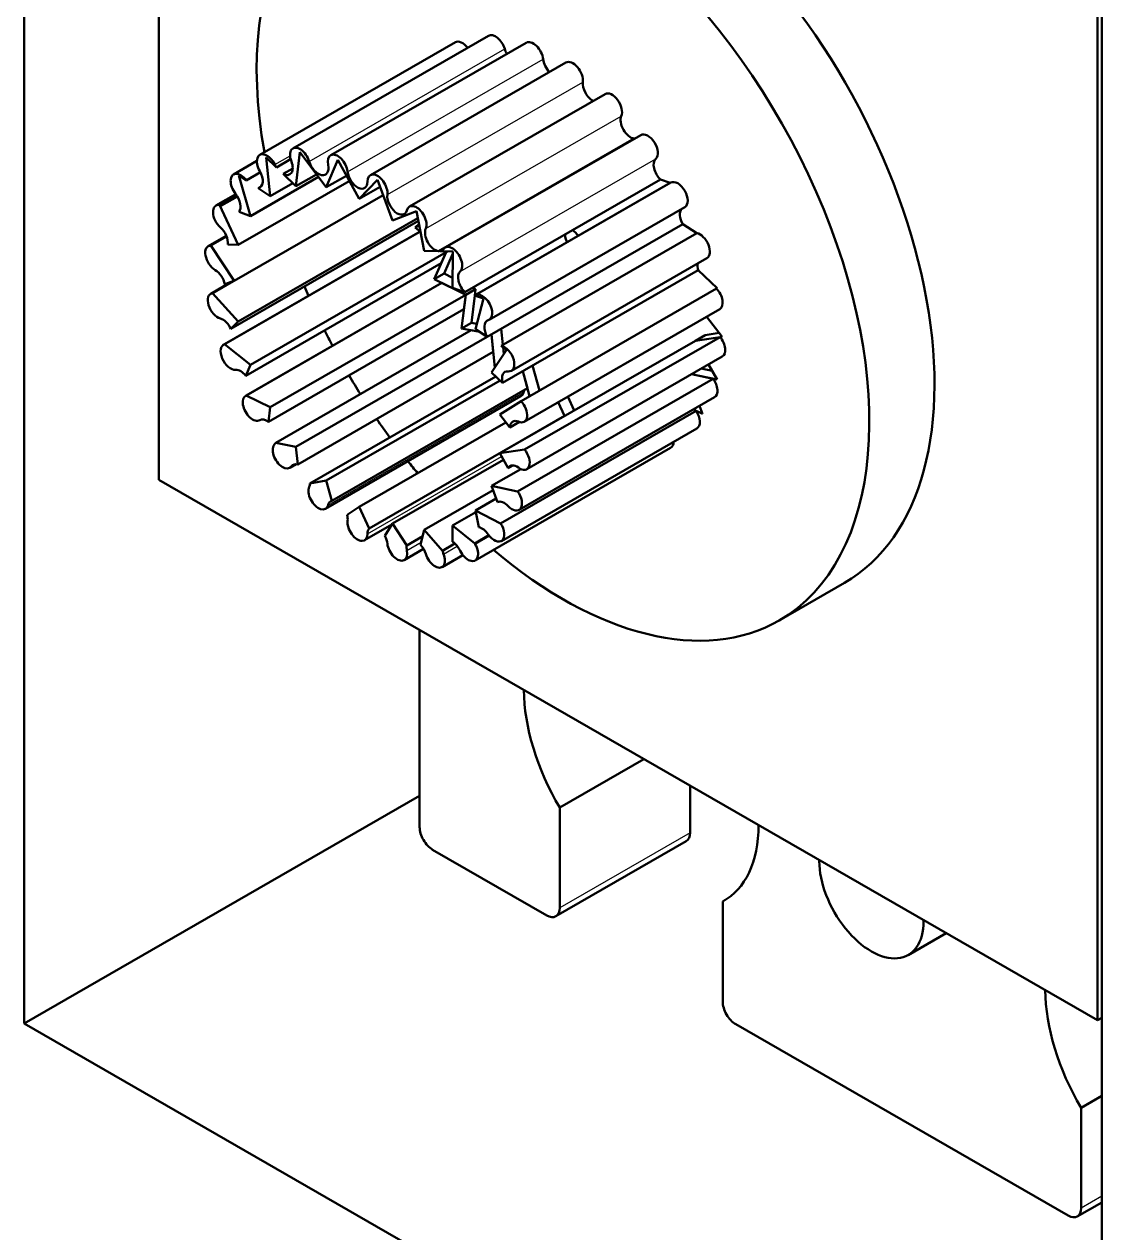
# Model space of a CAD drawing. Header units: inches. Extents: x 0.5 to 16.8, y 0.4 to 9.6.
# Drawn here: x 0.9097 to 1.0558, y 1.4679 to 1.6318 of the extents above; entities that cross this region are included whole.
import ezdxf

# ---------------------------------------------------------------- set-up
doc = ezdxf.new("R2010")
doc.units = ezdxf.units.IN
doc.header["$LTSCALE"] = 0.75
doc.header["$MEASUREMENT"] = 0
doc.layers.add('Visible', color=7, linetype='Continuous', lineweight=50)
doc.layers.add('Visible Narrow', color=7, linetype='Continuous', lineweight=25)

msp = doc.modelspace()

# ---------------------------------------------------------------- linework, layer by layer
at = {"layer": 'Visible', "extrusion": (0, 0.81754712484254, 0.5758617009853116)}
for p, q in [((0.909665961650262, 1.496298109139201, 0.01695585459884524), (0.909665961650262, 1.946914634642963, 0.3343599417561037)), ((0.9279421664473375, 1.733540998673688, 0.1847964903398404), (0.9279421664473375, 1.570031573705181, 0.0696241501427789)), ((1.055819922328283, 1.669628798167999, 0.3178173690256368), (1.055819922328283, 1.412133640737277, 0.1364436049357747)), ((1.05522138706101, 1.496736345222574, 0.1736809110075296), (1.05522138706101, 1.660245770191081, 0.288853251204591)), ((0.9461174676112023, 1.614994493111221, 0.2100177727796422), (0.972633971905907, 1.630264332378597, 0.1883392809325728)), ((0.9416252141995756, 1.614110969106047, 0.2039006439974009), (0.9681417184942802, 1.629380808373423, 0.1822221521503316)), ((0.9512335296326455, 1.614056261768563, 0.2156147229556511), (0.9777500339273502, 1.629326101035938, 0.1939362311085817)), ((0.956624749090679, 1.61136021399385, 0.2203100716197381), (0.9831412533853836, 1.626630053261226, 0.1986315797726688)), ((0.9619237232886917, 1.607090080987543, 0.2237838385201004), (0.9884402275833963, 1.622359920254919, 0.202105346673031)), ((0.9667693358928773, 1.601536865257053, 0.2257992921831802), (0.9932858401875819, 1.616806704524429, 0.2041208003361108)), ((0.9658696233636874, 1.601052126204621, 0.2243573506138064), (0.9923861276583921, 1.616321965471994, 0.2026788587667357)), ((0.9923861276583921, 1.616321965471994, 0.2026788587667357), (0.9924418396626606, 1.616320676946823, 0.2027460964711678)), ((0.9380629090428556, 1.611465900454246, 0.1976802088259363), (0.9412278134254848, 1.613288447675214, 0.1950927503478895)), ((0.9430355664812851, 1.608521272185329, 0.2016884900554279), (0.9424739459673219, 1.613743280449342, 0.2046797965783926)), ((0.9424739459673219, 1.613743280449342, 0.2046797965783925), (0.9438714328221067, 1.612402569170668, 0.2054447953882415)), ((0.9438714328221067, 1.612402569170668, 0.2054447953882415), (0.9458052760137434, 1.613516195400321, 0.2038637874472284)), ((0.9465305166640974, 1.609851515695564, 0.2069004054835744), (0.9470402032898164, 1.614464184686233, 0.2107728991185142)), ((0.9470402032898164, 1.614464184686233, 0.2107728991185142), (0.9506346972243591, 1.609720995539112, 0.2118285850083936)), ((0.9506346972243591, 1.609720995539112, 0.2118285850083936), (0.9521836655053448, 1.613434494299778, 0.2163389427374842)), ((0.9521836655053448, 1.613434494299778, 0.2163389427374842), (0.9550902274036162, 1.608137912777717, 0.2161633729848942)), ((0.939788345695888, 1.610650520712637, 0.1992163779956477), (0.941701898946576, 1.611752462742414, 0.197651958037462)), ((0.9460802446856178, 1.612265936755988, 0.2048913580293668), (0.944788948880614, 1.61152232895722, 0.205947053202048)), ((0.944788948880614, 1.61152232895722, 0.205947053202048), (0.9465305166640974, 1.609851515695564, 0.2069004054835744)), ((0.9493189233385237, 1.61145725230605, 0.2046207516241423), (0.9465305166640974, 1.609851515695564, 0.2069004054835744)), ((0.9537558052334134, 1.610569609075938, 0.1794115468621986), (0.9386996810453638, 1.601899363790849, 0.1917206379032597)), ((0.9387718082775791, 1.611317078653395, 0.1984424871591048), (0.939788345695888, 1.610650520712637, 0.1992163779956477)), ((0.9403694472493953, 1.605813849100623, 0.1965203225377985), (0.9387718082775791, 1.611317078653395, 0.1984424871591048)), ((0.9495773037810977, 1.611116301025159, 0.1889924659045386), (0.9403694472493953, 1.605813849100623, 0.1965203225377985)), ((0.9418085235324725, 1.609843758733385, 0.2000904105541297), (0.9413880076795067, 1.609601599759097, 0.2004342020804774)), ((0.9460860475496702, 1.610277927402251, 0.1991945780285069), (0.9430355664812851, 1.608521272185329, 0.2016884900554279)), ((0.9533602025012442, 1.611290509643743, 0.209600356005754), (0.9506346972243591, 1.609720995539112, 0.2118285850083936)), ((0.9550902274036162, 1.608137912777717, 0.2161633729848942), (0.9575811499648808, 1.610718908523511, 0.2210281924446884)), ((0.9575811499648808, 1.610718908523511, 0.2210281924446884), (0.9596171498537842, 1.605201738323033, 0.2196323987430477)), ((0.9694473496369937, 1.595494646629896, 0.2248189590283046), (0.9959638539316984, 1.610764485897272, 0.2031404671812354)), ((0.9972698056867557, 1.610310066196198, 0.204417786642475), (0.9707533013920511, 1.595040226928823, 0.2260962784895442)), ((0.9708313664109482, 1.595079009277622, 0.2262190827725035), (0.9973478707056529, 1.610348848544998, 0.2045405909254341)), ((0.9959638539316984, 1.610764485897272, 0.2031404671812354), (0.9972698056867557, 1.610310066196198, 0.204417786642475)), ((0.9356733173513021, 1.607239544213076, 0.1917803796424971), (0.9383769025948823, 1.608796435410159, 0.1895700713000417)), ((0.9361766076490312, 1.607316131395129, 0.1924499360587606), (0.9384863516174846, 1.60864622448583, 0.1905616115180737)), ((0.9385434088949296, 1.608560076483846, 0.1907887778003283), (0.9363228005254314, 1.607281313171133, 0.1926042297878956)), ((0.936443927536402, 1.607237388027966, 0.1927214489673093), (0.938595284713756, 1.608476272231724, 0.1909626130922293)), ((0.9583403987003294, 1.608661489699578, 0.1710690337769698), (0.9381311854203886, 1.597023777764569, 0.1875910179894014)), ((0.9413880076795067, 1.609601599759097, 0.2004342020804774), (0.9430355664812851, 1.608521272185329, 0.2016884900554279)), ((0.9579301103613034, 1.609773292608363, 0.2138416348379193), (0.9550902274036162, 1.608137912777717, 0.2161633729848942)), ((0.9386996810453638, 1.601899363790849, 0.1917206379032597), (0.9361766076490312, 1.607316131395129, 0.1924499360587606)), ((0.9363228005254314, 1.607281313171133, 0.1926042297878956), (0.936443927536402, 1.607237388027966, 0.1927214489673091)), ((0.9727419335413288, 1.591761255853549, 0.2262190827726682), (0.9992584378360334, 1.607031095120925, 0.2045405909255988)), ((0.9631492781627458, 1.605159051708847, 0.1616954060621404), (0.9377123939070771, 1.590510924273666, 0.182491257650131)), ((0.9630775572763923, 1.605531727296153, 0.16446087938025), (0.9386996810453638, 1.591493442023221, 0.1843909420027567)), ((0.9388081937718198, 1.606380017471445, 0.1950094386278892), (0.9403694472493953, 1.605813849100623, 0.1965203225377985)), ((0.9596171498537842, 1.605201738323033, 0.2196323987430477), (0.9628935128707781, 1.606488057599408, 0.224546005434888)), ((0.9628935128707781, 1.606488057599408, 0.224546005434888), (0.9639310213888166, 1.601096962814849, 0.2220176906356452)), ((0.9367093140822362, 1.588367978182531, 0.1797548766660023), (0.9632258183769409, 1.603637817449907, 0.1580763848189329)), ((0.9368545469956189, 1.588429407684559, 0.179975790916828), (0.9633710512903235, 1.603699246951934, 0.1582972990697585)), ((0.9626829134431318, 1.604242247128422, 0.1578380657969836), (0.9632223949897707, 1.60477912254638, 0.158876106922955)), ((0.9632615853051902, 1.604575482091217, 0.1573649742799323), (0.9626829134431318, 1.604242247128422, 0.1578380657969836)), ((0.9634408087817974, 1.603644202267913, 0.1583438521859337), (0.9626829134431318, 1.604242247128422, 0.1578380657969836)), ((0.9633710512903235, 1.603699246951934, 0.1582972990697585), (0.9634408087817974, 1.603644202267913, 0.1583438521859337)), ((0.9724737667070258, 1.589438999859393, 0.2242553242662058), (0.9989902710017304, 1.604708839126768, 0.2025768324191363)), ((1.000876555095147, 1.603498793725564, 0.2040317519630495), (0.974360050800442, 1.588228954458188, 0.2257102438101188)), ((0.9989902710017304, 1.604708839126768, 0.2025768324191363), (1.000876555095147, 1.603498793725564, 0.2040317519630493)), ((0.9346192858483846, 1.601719919576189, 0.1866032200560388), (0.9370740158915396, 1.603133504594288, 0.184596362567216)), ((0.9349837806207688, 1.601809330812762, 0.1871120387730945), (0.9371127329018236, 1.603035312894554, 0.185371519956917)), ((0.9381311854203886, 1.597023777764569, 0.1875910179894014), (0.9349837806207688, 1.601809330812762, 0.1871120387730945)), ((0.9372664805023305, 1.601957301421262, 0.1900083984027942), (0.9386996810453638, 1.601899363790849, 0.1917206379032597)), ((0.9676868825413294, 1.602098616165886, 0.1592139417255762), (0.9677113310435743, 1.60207932418693, 0.1592302575923409)), ((0.9668859515441, 1.600925687167706, 0.1606429906398876), (0.9403694472493953, 1.58565584790033, 0.182321482486957)), ((0.9639310213888166, 1.601096962814849, 0.2220176906356452), (0.9658696233636874, 1.601052126204621, 0.2243573506138064)), ((0.9652883125722838, 1.597262495806335, 0.1561085357231065), (0.9668859515441, 1.600925687167706, 0.1606429906398876)), ((0.9665509153169296, 1.601333474172435, 0.2241754519262827), (0.966054905205965, 1.601047840946447, 0.2245809635661641)), ((0.966054905205965, 1.601047840946447, 0.2245809635661641), (0.9677869589236252, 1.601007781450831, 0.2266713445805342)), ((0.9668859515441, 1.600925687167706, 0.1606429906398876), (0.9662326585648771, 1.599427766022428, 0.1587887997904266)), ((0.9664458457541514, 1.601272968635551, 0.1603492831755955), (0.9663645371833809, 1.601337128118512, 0.160295021371277)), ((0.9663645371833809, 1.601337128118512, 0.160295021371277), (0.9664458457541514, 1.601272968635551, 0.1603492831755955)), ((0.9677854169926832, 1.600717563143081, 0.1583616837078081), (0.9666106579311418, 1.598023983853709, 0.1550274560774057)), ((0.9668859515441, 1.600925687167706, 0.1606429906398876), (0.966751566801122, 1.601031728333105, 0.1605533081065715)), ((0.966751566801122, 1.601031728333105, 0.1605533081065715), (0.9668859515441, 1.600925687167706, 0.1606429906398876)), ((0.9670577959286675, 1.601024645767143, 0.1605024997575288), (0.9668859515441, 1.600925687167706, 0.1606429906398876)), ((0.9677869589236252, 1.601007781450831, 0.2266713445805343), (0.9677607855951464, 1.596081504394613, 0.2231693720010677)), ((0.975743561307354, 1.584838851837667, 0.2250146022533159), (1.002260065602059, 1.600108691105042, 0.2033361104062466)), ((0.9662326585648771, 1.599427766022427, 0.1587887997904266), (0.9397161542701724, 1.584157926755051, 0.1804672916374956)), ((0.9745547934094247, 1.583197341653552, 0.2224042930983043), (1.001071297704129, 1.598467180920927, 0.2007258012512347)), ((1.001071297704129, 1.598467180920927, 0.2007258012512347), (1.003640228763743, 1.596042837454222, 0.2021603907339468)), ((0.9349726450404887, 1.595283179840753, 0.1825015449368773), (0.9377531988361625, 1.596884394279305, 0.180228311175534)), ((0.9352156120817199, 1.595365281083242, 0.182856565453112), (0.9380323470427356, 1.59698733086898, 0.1805537518845357)), ((0.9368857771655712, 1.596564530398103, 0.1857441871724965), (0.9381311854203886, 1.597023777764569, 0.1875910179894014)), ((0.9397109418482614, 1.581445574166762, 0.1785503961464228), (0.9662274461429661, 1.596715413434138, 0.1568719042993533)), ((0.9397938739716665, 1.581485702470457, 0.1786801017909205), (0.9663103782663711, 1.596755541737832, 0.1570016099438512)), ((0.9666106579311418, 1.598023983853709, 0.1550274560774057), (0.9652883125722838, 1.597262495806335, 0.1561085357231065)), ((0.9695520707759897, 1.595147632171104, 0.1598341793472536), (0.9652883125722838, 1.597262495806336, 0.1561085357231066)), ((0.9663103782663711, 1.596755541737832, 0.1570016099438512), (0.9695520707759897, 1.595147632171103, 0.1598341793472535)), ((0.9666106579311418, 1.598023983853709, 0.1550274560774057), (0.967768055905708, 1.597449903717901, 0.1560387827475196)), ((0.9386996810453638, 1.591493442023221, 0.1843909420027567), (0.9352156120817199, 1.595365281083242, 0.182856565453112)), ((0.9695520707759897, 1.595147632171104, 0.1598341793472536), (0.9430355664812851, 1.579877792903728, 0.181512671194323)), ((0.9677607855951464, 1.596081504394613, 0.2231693720010677), (0.9694473496369937, 1.595494646629896, 0.2248189590283046)), ((0.9689904502620266, 1.59057245539621, 0.155924570351178), (0.9695520707759897, 1.595147632171103, 0.1598341793472535)), ((0.9695520707759897, 1.595147632171104, 0.1598341793472536), (0.9693086691936514, 1.59316478924088, 0.1581397878651586)), ((0.970874416134393, 1.595909120218477, 0.1587530997015528), (0.9695520707759897, 1.595147632171104, 0.1598341793472536)), ((0.9704944083173359, 1.596097607622263, 0.1584210513923505), (0.970874416134393, 1.595909120218477, 0.1587530997015528)), ((0.970874416134393, 1.595909120218477, 0.1587530997015528), (0.9707688556668472, 1.595049184040542, 0.1580182615993953)), ((1.003564654717138, 1.595994444402597, 0.2020338637750438), (0.9770481504224335, 1.580724605135221, 0.2237123556221131)), ((1.003640228763743, 1.596042837454222, 0.2021603907339468), (1.003564654717138, 1.595994444402597, 0.2020338637750438)), ((0.9707671640258013, 1.595035403279108, 0.1580064855760771), (0.9703127956204298, 1.591333943443584, 0.1548434907054771)), ((0.9707533013920511, 1.595040226928822, 0.2260962784895442), (0.9719540149103523, 1.594622425983178, 0.2272706670064475)), ((0.9719540149103523, 1.594622425983178, 0.2272706670064475), (0.9708658043023206, 1.590470502760101, 0.2230150784634678)), ((0.9693086691936514, 1.59316478924088, 0.1581397878651585), (0.9427921648989468, 1.577894949973504, 0.1798182797122279)), ((0.9774802303486467, 1.577923650179672, 0.2222679339822136), (1.003996734643351, 1.593193489447048, 0.2005894421351442)), ((1.00222292627177, 1.592172021140474, 0.1977002718639782), (1.004318050470374, 1.589448975608681, 0.1983449155192674)), ((0.9377123939070771, 1.590510924273666, 0.182491257650131), (0.9386996810453638, 1.591493442023221, 0.1843909420027567)), ((0.943777937536197, 1.575051792940304, 0.1790213927945186), (0.9702944418309016, 1.59032163220768, 0.1573429009474496)), ((0.9703127956204298, 1.591333943443584, 0.1548434907054771), (0.9689904502620266, 1.59057245539621, 0.155924570351178)), ((0.9714419465044557, 1.590100909322846, 0.1585910232718092), (0.9689904502620266, 1.59057245539621, 0.155924570351178)), ((0.9702944418309016, 1.59032163220768, 0.1573429009474496), (0.9714419465044557, 1.590100909322846, 0.1585910232718092)), ((0.9703127956204298, 1.591333943443584, 0.1548434907054771), (0.9710547071526889, 1.591191236526899, 0.1556504559119697)), ((0.9708658043023206, 1.590470502760101, 0.2230150784634678), (0.9724737667070258, 1.589438999859393, 0.2242553242662058)), ((0.9743715057297777, 1.590531835080683, 0.1592430005487194), (0.9745845666375317, 1.588358244530202, 0.1579725824747886)), ((0.9724548259296171, 1.589451150309814, 0.160820984209165), (0.9465305166640974, 1.574522333479266, 0.1820153287127209)), ((0.9734899365648744, 1.585273665875972, 0.1576958643997308), (0.9730491603709197, 1.589770347033309, 0.1603240801944201)), ((0.9730491603709197, 1.589770347033309, 0.1603240801944201), (0.9732830428556554, 1.587384340310045, 0.1589295093238333)), ((1.000695507794717, 1.588912902263234, 0.1935363281429123), (0.9741790035000122, 1.573643062995858, 0.2152148199899817)), ((1.004048881188737, 1.589409143233778, 0.1979876184144278), (0.9775323768940325, 1.574139303966402, 0.219666110261497)), ((1.00201785315312, 1.589674390310607, 0.1924552484972115), (1.000695507794717, 1.588912902263234, 0.1935363281429123)), ((1.004318050470374, 1.589448975608681, 0.1983449155192674), (1.000695507794717, 1.588912902263234, 0.1935363281429123)), ((1.000695507794717, 1.588912902263234, 0.1935363281429123), (1.004048881188737, 1.589409143233778, 0.1979876184144278)), ((1.00201785315312, 1.589674390310607, 0.1924552484972115), (1.003927217865566, 1.589956943097509, 0.1949897519867922)), ((0.9403694472493953, 1.58565584790033, 0.182321482486957), (0.9368545469956189, 1.588429407684559, 0.179975790916828)), ((0.9732830428556554, 1.587384340310045, 0.1589295093238333), (0.9467665385609507, 1.57211450104267, 0.1806080011709028)), ((0.9751328493794063, 1.587733206564174, 0.2263063150807196), (0.9730509777655243, 1.584616517780463, 0.2215645048530827)), ((0.974360050800442, 1.588228954458188, 0.2257102438101188), (0.9751328493794063, 1.587733206564174, 0.2263063150807196)), ((0.9746131555002648, 1.588066588577546, 0.1578021156895195), (0.9747081563541542, 1.587097415202916, 0.1572356541853494)), ((0.9397161542701724, 1.584157926755052, 0.1804672916374956), (0.9403694472493953, 1.58565584790033, 0.182321482486957)), ((0.9778335895407508, 1.571486910444122, 0.2181662588628246), (1.004350093835455, 1.586756749711498, 0.1964877670157552)), ((0.9785955590241429, 1.585524263814007, 0.1608825204568722), (0.979543093108532, 1.582161347074093, 0.1596727542674961)), ((1.002494842357464, 1.585688381439363, 0.1934659426177536), (1.003640228763743, 1.583635776885127, 0.1934211379295009)), ((0.9484245648168326, 1.569555007919549, 0.1808332018797845), (0.9736301527113937, 1.584069940638843, 0.1602264459666347)), ((0.9730509777655243, 1.584616517780463, 0.2215645048530827), (0.9745547934094247, 1.583197341653552, 0.2224042930983043)), ((1.003105452838554, 1.583747013793988, 0.192845368246213), (0.9765889485438493, 1.568477174526612, 0.2145238600932823)), ((0.978220747749674, 1.581399859026719, 0.1607538339131969), (0.9772732136657396, 1.584762775766633, 0.161963600102573)), ((0.9772732136657396, 1.584762775766633, 0.161963600102573), (0.9779228502243313, 1.582457134529323, 0.1611341752224954)), ((1.003640228763743, 1.583635776885127, 0.1934211379295009), (1.0001802230463, 1.584355480825974, 0.1896959021734064)), ((1.0001802230463, 1.584355480825974, 0.1896959021734064), (1.003105452838554, 1.583747013793988, 0.192845368246213)), ((1.001502568404703, 1.585116968873348, 0.1886148225277056), (1.002985867854022, 1.584808432834249, 0.1902118257111287)), ((0.9742235841613365, 1.583509909394144, 0.1645128445289179), (0.9506346972243591, 1.569925972838411, 0.1837978712222144)), ((0.9779228502243313, 1.582457134529323, 0.1611341752224954), (0.9514063459296267, 1.567187295261947, 0.1828126670695651)), ((0.9430355664812851, 1.579877792903728, 0.181512671194323), (0.9397938739716665, 1.581485702470457, 0.1786801017909208)), ((0.9505291521004438, 1.566116749032769, 0.1809856403989905), (0.9770456563951484, 1.581386588300144, 0.1593071485519211)), ((0.9770481504224335, 1.580724605135221, 0.223712355622113), (0.9741790035000122, 1.578887376860899, 0.2189087960447624)), ((0.9767795580387428, 1.565967285807009, 0.2129890992765939), (1.003296062333447, 1.581237125074384, 0.1913106074295245)), ((0.982955245541234, 1.578696964666058, 0.1646410770463309), (0.9820942628912235, 1.580580694807774, 0.1649148048681459)), ((0.9820942628912235, 1.580580694807774, 0.1649148048681459), (0.9829499884012876, 1.57870846667846, 0.1646427484222241)), ((0.9834166082496267, 1.581342182855148, 0.1638337252224451), (0.9842775908996373, 1.579458452713432, 0.1635599974006301)), ((0.9427921648989468, 1.577894949973504, 0.1798182797122279), (0.9430355664812851, 1.579877792903728, 0.181512671194323)), ((0.9829499884012876, 1.578708466678459, 0.1646427484222241), (0.9564334841065829, 1.563438627411085, 0.186321240269294)), ((0.9741790035000122, 1.578887376860899, 0.2189087960447624), (0.9755265580638479, 1.577135952083893, 0.2193234218220699)), ((1.000798037375716, 1.579402870074522, 0.1869630878140962), (0.9742815330810117, 1.564133030807146, 0.2086415796611656)), ((1.001649353674111, 1.578968505938892, 0.1876984370191852), (1.000433667245943, 1.579588781370629, 0.1866483525201348)), ((1.000433667245943, 1.579588781370629, 0.1866483525201348), (1.000798037375716, 1.579402870074522, 0.1869630878140962)), ((1.001239900156634, 1.580053060026012, 0.1879615406829731), (1.001649353674111, 1.578968505938892, 0.1876984370191852)), ((0.9416215089781872, 1.578127820742689, 0.1785503961465873), (0.941623363375129, 1.578128888618731, 0.1785488800900874)), ((0.9749880196436607, 1.577835893710146, 0.1704809121835702), (0.9550902274036162, 1.566377517224753, 0.186748295020329)), ((0.9755265580638479, 1.577135952083893, 0.2193234218220699), (0.9768249887069942, 1.57788366856272, 0.2182618935830636)), ((0.9743899663462798, 1.561740929566066, 0.2070892700931546), (1.000906470640984, 1.577010768833441, 0.1854107782460852)), ((0.9465305166640974, 1.574522333479266, 0.1820153287127209), (0.943777937536197, 1.575051792940304, 0.1790213927945186)), ((0.9467665385609507, 1.57211450104267, 0.1806080011709028), (0.9465305166640974, 1.574522333479266, 0.1820153287127209)), ((0.9708276611900146, 1.559095860914151, 0.2008688349216901), (0.9973441654847193, 1.574365700181526, 0.1791903430746207)), ((0.9775323768940325, 1.574139303966402, 0.219666110261497), (0.9741790035000122, 1.573643062995858, 0.2152148199899817)), ((0.9456835394971677, 1.571669964763031, 0.1789701867359108), (0.9465339500534355, 1.572159683632548, 0.1782749360305624)), ((0.9746678366332162, 1.572767043244194, 0.1783765684263471), (0.9596171498537842, 1.56409992915439, 0.1906812141296995)), ((0.9741790035000122, 1.573643062995858, 0.2152148199899817), (0.9753046080772947, 1.571625908724358, 0.2151707891181383)), ((0.9770288461072596, 1.571503797742374, 0.2074625879638174), (0.9730509777655243, 1.569213095712719, 0.2107146827897564)), ((0.9753046080772947, 1.571625908724358, 0.2151707891181383), (0.975944014873221, 1.571994118609454, 0.2146480439306566)), ((0.9279421664473375, 1.570031573705181, 0.0696241501427789), (1.05522138706101, 1.496736345222574, 0.1736809110075296)), ((0.9506346972243591, 1.569925972838411, 0.1837978712222144), (0.9484245648168326, 1.569555007919548, 0.1808332018797844)), ((0.9514063459296267, 1.567187295261947, 0.1828126670695651), (0.9506346972243591, 1.569925972838411, 0.1837978712222144)), ((0.9765889485438493, 1.568477174526612, 0.2145238600932822), (0.9730509777655243, 1.569213095712719, 0.2107146827897562)), ((0.9730509777655243, 1.569213095712719, 0.2107146827897564), (0.9738808934093868, 1.567014828107775, 0.2101814016301651)), ((0.973275791353899, 1.568617612989809, 0.1877097189606034), (0.9639310213888166, 1.563236317862474, 0.1953495087777797)), ((0.9736956723450021, 1.567505438772578, 0.2033775941328304), (0.9708658043023206, 1.565875826147994, 0.2056911446146887)), ((0.9550902274036162, 1.566377517224753, 0.186748295020329), (0.9534556479852654, 1.565281432515304, 0.1839768674728443)), ((0.9564334841065829, 1.563438627411085, 0.186321240269294), (0.9550902274036162, 1.566377517224752, 0.1867482950203289)), ((0.9709103324798889, 1.565654650649166, 0.197884949843204), (0.9677607855951464, 1.563840947222574, 0.2004598528435266)), ((0.9742815330810117, 1.564133030807146, 0.2086415796611656), (0.9708658043023206, 1.565875826147994, 0.2056911446146887)), ((0.9708658043023206, 1.565875826147994, 0.2056911446146887), (0.9713233998231772, 1.563602907669831, 0.2046498698619617)), ((0.955828126299366, 1.561846616026348, 0.1844594072995802), (0.9595444988003692, 1.563986732616233, 0.1814210976465871)), ((0.9596171498537842, 1.56409992915439, 0.1906812141296995), (0.9585626816692638, 1.562456977784207, 0.1882341613610117)), ((0.9615419313154234, 1.561127432846175, 0.1909417919910337), (0.9596171498537842, 1.56409992915439, 0.1906812141296994)), ((0.9637196687349388, 1.562381508420995, 0.1891613890248003), (0.9615419313154234, 1.561127432846175, 0.1909417919910337)), ((0.9639310213888166, 1.563236317862474, 0.1953495087777797), (0.9634331026613836, 1.56122250056868, 0.19332198164254)), ((0.9664180823770039, 1.560429433067467, 0.1964145036986025), (0.9639310213888166, 1.563236317862474, 0.1953495087777797)), ((0.9707659646651337, 1.561425495945675, 0.2024343117341905), (0.9677607855951464, 1.563840947222574, 0.2004598528435266)), ((0.9677607855951464, 1.563840947222574, 0.2004598528435266), (0.9677725001470208, 1.561622572247807, 0.1989116085945437)), ((0.9726838911560662, 1.562529956357072, 0.2008663164459211), (0.9707659646651337, 1.561425495945675, 0.2024343117341905)), ((0.9612193457573994, 1.559150568251636, 0.1891547559636673), (0.963841187973685, 1.560660386770206, 0.1870112763976375)), ((0.9680834778255303, 1.56138847052338, 0.1950529644377321), (0.9664180823770039, 1.560429433067467, 0.1964145036986025)), ((0.9663354077779331, 1.558212336909091, 0.1947517061392213), (0.9691574954381394, 1.559837469109593, 0.1924445164864105)), ((1.020899919184558, 1.556051423826328, 0.173480083663798), (1.012061084420111, 1.550961477404097, 0.1807062476124421)), ((0.9632975055069437, 1.549671788015569, 0.007712986558267243), (0.9632975055069437, 1.522935832352156, -0.01111921581632536)), ((0.982301961556459, 1.525574790464531, 0.01398530762188122), (0.9937222896851381, 1.532151320046466, 0.004648651195596099)), ((0.9999796310862621, 1.528547956783566, -0.005543275417301208), (0.9999796310862621, 1.522171786809773, -0.01003450531134198)), ((0.909665961650262, 1.496298109139201, 0.01695585459884524), (0.963297505506489, 1.52718246121064, -0.02689045988148836)), ((0.982301961556459, 1.51199189396497, 0.004417822586628484), (0.982301961556459, 1.525574790464531, 0.01398530762188127)), ((0.9805341946039334, 1.510966015437128, 0.001532935544572789), (0.965065272459924, 1.519873975255558, -0.01111363727896886)), ((0.9994594446620795, 1.521023317503848, -0.01147973810119712), (0.9817817751327311, 1.510843424659045, 0.002972589796773339)), ((1.017496341139122, 1.51846075433691, 0.06932134010988888), (1.017496341139122, 1.518326637203456, 0.06922687103495123)), ((1.004399048468713, 1.512849924408499, 0.03205071749428745), (1.004755602111345, 1.513055249995602, 0.03175921808886661)), ((1.004399048468713, 1.512849924408499, 0.03205071749428745), (1.004399048468713, 1.499267027908937, 0.02248323245903461)), ((1.03163847676251, 1.510182722927636, 0.08078873335328213), (1.03163847676251, 1.51031684006109, 0.08088320242821972)), ((1.034703251339579, 1.508551953760455, 0.07080109688952069), (1.029557731066689, 1.505588845704049, 0.07500780219408915)), ((1.05522138706101, 1.496736345222574, 0.1736809110075296), (1.055819922328283, 1.49708101875983, 0.1731915802204252)), ((1.055819922328283, 1.412133640737277, 0.1364436049357747), (0.909665961650262, 1.496298109139201, 0.01695585459884524)), ((1.051242950110918, 1.470247551216397, 0.05934067531042175), (1.006166815421693, 1.496205170812339, 0.02248881099639122)), ((1.053010717063898, 1.484856326243573, 0.07179304738795755), (1.055819922328283, 1.486474039965571, 0.06949638970084626)), ((1.053010717063898, 1.471273429744011, 0.06222556235270482), (1.053010717063898, 1.484856326243573, 0.07179304738795761)), ((1.055819922328283, 1.472042229598999, 0.05805839496034476), (1.052490530639716, 1.470124960438086, 0.06078032956284968))]:
    msp.add_line(p, q, dxfattribs=at)
at = {"layer": 'Visible', "extrusion": (0.7071067811866729, 0.4071957137922618, -0.5780931159156223)}
for centre, radius, start, end in [((0.8977364452015142, 1.10189149011526, 1.255215083875994), 0.05874999999999972, 359.9999999999824, 179.9999999999825), ((0.9269462444507341, 1.103749282740777, 1.242715083876693), 0.001914272351454445, 359.9999999999819, 76.76880274747094), ((0.9254701125640536, 1.111246032341346, 1.242715083876619), 0.001914272351454476, 359.9999999999815, 112.38920666855), ((0.9221039770782979, 1.118105285348538, 1.242715083876613), 0.001914272351454476, 359.9999999999815, 127.3892066685521), ((0.9170772345648217, 1.12385959500483, 1.242715083876582), 0.00191427235145446, 359.9999999999802, 142.389206668548), ((0.9107324492178329, 1.128116814617416, 1.242715083876542), 0.001914272351454476, 359.9999999999815, 157.389206668549), ((0.9035020076742009, 1.130586821704652, 1.242715083876588), 0.001914272351454453, 359.9999999999815, 172.3892066685082), ((0.9264538599717373, 1.107546032938719, 1.205215083876233), 0.001914272351454414, 104.8892066685239, 222.3192975123605), ((0.9240118344185626, 1.114785972932709, 1.205215083876266), 0.001914272351454444, 119.8892066685587, 292.3892066685509), ((0.9269388411664512, 1.099920745195462, 1.205215083876346), 0.00191427235145443, 89.88920666855617, 192.6650114183166), ((0.9264538599717371, 1.107546032938718, 1.205215083876233), 0.001914272351453504, 264.1608754770904, 277.3892066685941), ((0.9197791845119871, 1.121147175232345, 1.205215083876272), 0.001914272351454437, 134.8892066685505, 307.3892066685497), ((0.8958786525762318, 1.131101289364926, 1.24271508387683), 0.001914272351454453, 359.9999999999819, 179.9999999999819), ((0.9254337273356057, 1.09242976046163, 1.205215083875984), 0.001914272351454447, 74.88920666852289, 167.2324347758145), ((0.9140443583487966, 1.126196134412762, 1.205215083876207), 0.001914272351454418, 149.8892066685397, 322.3892066685481), ((0.9220410894983784, 1.085583576967987, 1.205215083876447), 0.001914272351454476, 59.88920666857754, 143.4391738715036), ((0.9070909874277093, 1.074157822752416, 1.242715083876331), 0.001914272351454654, 359.9999999999815, 8.130675123142831), ((0.9071981748550053, 1.129588772249055, 1.205215083876058), 0.001914272351454449, 203.6889362983121, 337.38920666855), ((0.8883819029753299, 1.129625157478131, 1.242715083876739), 0.001914272351454466, 26.4461089550637, 179.9999999999832), ((0.9071981748550053, 1.129588772249055, 1.205215083876058), 0.001914272351454498, 164.8892066685759, 194.9877173865062), ((0.9169921303183877, 1.079848750804733, 1.205215083876019), 0.001914272351454439, 44.88920666855046, 120.5127933891558), ((0.8995942378265754, 1.072681690865658, 1.242715083876693), 0.001914272351464878, 359.9999999999878, 4.763251765549793), ((0.8997071901209623, 1.131093886080595, 1.205215083876404), 0.001914272351454428, 243.1896249354061, 352.3892066685096), ((0.899707190120967, 1.1310938860806, 1.205215083876404), 0.001914272351463424, 179.88920666855, 184.287028749469), ((0.881522649968017, 1.12625902199269, 1.242715083876695), 0.001914272351454464, 67.62789885287293, 179.9999999999837), ((0.9106309280189846, 1.075616100898336, 1.205215083875995), 0.001914272351454439, 29.8892066685234, 98.08405161078835), ((0.8920819023780373, 1.130608904885785, 1.205215083876131), 0.001914272351454403, 270.1159268876257, 7.389206668565903), ((0.8757683403116175, 1.121232279478563, 1.24271508387648), 0.001914272351454466, 73.78448393355339, 179.9999999999832), ((0.9033909880247215, 1.073174075344777, 1.205215083876152), 0.001914272351454447, 14.88920666857806, 75.92915119160854), ((0.884841962383774, 1.128166879332412, 1.205215083876157), 0.001914272351454445, 294.5842450104175, 22.38920666859653), ((0.8715111206992069, 1.114887494131766, 1.242715083876504), 0.001914272351454465, 79.28600466305237, 179.9999999999824), ((0.884740441185108, 1.075666165612913, 1.242715083876613), 0.001914272351454692, 149.8892066685436, 179.9999999999832), ((0.8690411136122053, 1.107657052588145, 1.242715083876478), 0.001914272351454469, 83.61768654043568, 179.9999999999832), ((0.8957657002812444, 1.072689094150576, 1.205215083876346), 0.001914272351454314, 359.8892066685443, 53.88570237483965), ((0.8784807600843711, 1.123934229426015, 1.205215083876134), 0.00191427235145444, 317.8827242809404, 37.38920666854019), ((0.8957657002812444, 1.072689094150576, 1.205215083876346), 0.001914272351454997, 162.6823607813243, 172.3892066685081), ((0.8685266459515557, 1.100033697490313, 1.24271508387675), 0.001914272351454295, 136.9909829045709, 179.9999999999841), ((0.8882747155478521, 1.074194207981539, 1.205215083876272), 0.001914272351454514, 344.8892066685784, 31.81447504668142), ((0.8734318009039268, 1.118199403263217, 1.205215083876349), 0.001914272351454466, 340.5261392004021, 52.38920666856073), ((0.8882747155478521, 1.074194207981539, 1.205215083876272), 0.001914272351454369, 137.8289670992794, 157.389206668551), ((0.8700391630673505, 1.111353219768998, 1.205215083876392), 0.001914272351454406, 2.795011653268259, 67.38920666850426), ((0.8814285320537356, 1.077586845818214, 1.205215083876266), 0.001914272351454527, 329.8892066685419, 9.5745743945718), ((0.8814285320537356, 1.077586845818214, 1.205215083876266), 0.001914272351454242, 114.2638752245368, 142.3892066685485), ((0.8756937058909688, 1.082635804998097, 1.205215083876236), 0.001914272351454372, 314.8892066685505, 346.9980803511515), ((0.8756937058909688, 1.082635804998097, 1.205215083876236), 0.001914272351454301, 91.43755632587634, 127.3892066685525), ((0.8685340492362779, 1.103862235035209, 1.205215083876483), 0.001914272351454472, 24.87598938088539, 82.38920666853535), ((0.8714610559842946, 1.088997007297701, 1.205215083876195), 0.001914272351454859, 299.8892066685614, 323.8497297706965), ((0.8714610559842946, 1.088997007297701, 1.205215083876195), 0.001914272351454273, 69.0532953679682, 112.3892066685519), ((0.8690190304307944, 1.096236947292257, 1.205215083876241), 0.001914272351454517, 46.91635209680268, 97.38920666859188), ((0.8685340492362741, 1.103862235035205, 1.205215083876483), 0.001914272351446108, 269.8892066685509, 273.8320897373197), ((0.8690190304307944, 1.096236947292257, 1.205215083876241), 0.001914272351454519, 284.8892066685249, 299.7370053639364), ((0.8322803929813488, 0.9661156744326292, 1.30771508387617), 0.02249999999999984, 268.8721697989431, 314.6311183059062), ((0.8372701367376966, 0.9146247671219343, 1.307715083876401), 0.002499999999999881, 224.8892066685505, 314.8892066685556), ((0.8322803929813488, 0.9661156744326294, 1.30771508387617), 0.02250000000000025, 135.147295031195, 180.9062435381576), ((0.8218311558808489, 0.9301235727116315, 1.307715083876165), 0.002499999999999894, 134.8892066685479, 224.8892066685505), ((0.7617084997029492, 1.036961027772767, 1.307715083876362), 0.02249999999999994, 268.8721697989432, 314.6311183059061), ((0.7962481489701075, 0.9558057115902624, 1.307715083876141), 0.002499999999999925, 224.8892066685505, 314.889206668553), ((0.7512592626028735, 1.000968926051421, 1.30771508387626), 0.002499999999999905, 134.8892066685505, 224.8892066685505)]:
    msp.add_arc(centre, radius, start, end, dxfattribs=at)
at = {"layer": 'Visible', "extrusion": (-0.7071067811866729, -0.4071957137922618, 0.5780931159156223)}
for centre, radius, start, end in [((-0.8977364452014702, 1.101891490115257, -1.242715083876512), 0.05874999999999972, 1.750602879659019e-11, 238.0099873227396), ((-0.9240118344186042, 1.114785972932668, -1.242715083876613), 0.001914272351454383, 247.61079333145, 269.8079929600445), ((-0.919779184512029, 1.121147175232305, -1.242715083876619), 0.001914272351454517, 232.61079333145, 294.2976038909915), ((-0.9140443583488382, 1.126196134412721, -1.242715083876554), 0.001914272351454396, 217.6107933314518, 316.8959403629013), ((-0.9071981748550473, 1.129588772249015, -1.242715083876405), 0.001914272351454448, 202.6107933314495, 336.3110637015506), ((-0.9254701125640121, 1.111246032341387, -1.205215083876272), 0.001914272351454473, 67.61079333144906, 255.110793331475), ((-0.9269462444506923, 1.103749282740817, -1.205215083876346), 0.001914272351454451, 82.61079333140867, 270.1107933314425), ((-0.9221039770782564, 1.118105285348578, -1.205215083876267), 0.001914272351454503, 52.61079333144681, 240.1107933314381), ((-0.8997071901210041, 1.131093886080555, -1.24271508387675), 0.001914272351454423, 187.6107933314899, 296.8103750645932), ((-0.9264317767905952, 1.096125927642377, -1.205215083876152), 0.001914272351454452, 100.4324559762596, 285.1107933314773), ((-0.91707723456478, 1.12385959500487, -1.205215083876236), 0.001914272351454461, 37.61079333145226, 225.1107933314497), ((-0.8997071901209952, 1.131093886080546, -1.24271508387675), 0.00191427235143739, 355.7129712505267, 2.386814432113631e-11), ((-0.9239617697035936, 1.088895486098942, -1.205215083875995), 0.001914272351454463, 154.6177080416097, 300.1107933314224), ((-0.9239617697035973, 1.088895486098945, -1.205215083875995), 0.001914272351448913, 142.9522147028893, 148.1676123077361), ((-0.9107324492177913, 1.128116814617456, -1.205215083876195), 0.001914272351454473, 22.61079333144999, 210.1107933314577), ((-0.8920819023780789, 1.130608904885745, -1.242715083876478), 0.001914272351454445, 190.4571838793387, 269.8840731123747), ((-0.8977364452014651, 1.101891490115345, -1.244585162616441), 0.001485919557685479, 221.8222238820835, 267.6152560463128), ((-0.8977364452014651, 1.101891490115345, -1.244585162616441), 0.001485919557685628, 92.3847439536974, 138.1777761178467), ((-0.9197045500911829, 1.082550700752145, -1.205215083876019), 0.001914272351454453, 160.9889662633989, 315.1107933314495), ((-0.9035020076741592, 1.130586821704692, -1.205215083876241), 0.001914272351454455, 7.610793331490393, 195.1107933314235), ((-0.8848419623838158, 1.128166879332372, -1.242715083876504), 0.00191427235145452, 211.8713732490372, 245.4157549895932), ((-0.9139502404343298, 1.077523958238473, -1.205215083876447), 0.001914272351454453, 166.8625857811038, 330.1107933314765), ((-0.8977364452012133, 1.101891490115706, -1.242715083876656), 0.05875000000017672, 257.5904272610035, 258.9415901710428), ((-0.8958786525761899, 1.131101289364967, -1.205215083876483), 0.001914272351454448, 352.6107933314344, 180.1107933314553), ((-0.8977364452014729, 1.10189149011526, -1.242715083876512), 0.05875000000000571, 264.0206941854028, 266.3187716093718), ((-0.9070909874276678, 1.074157822752456, -1.205215083875984), 0.001914272351454457, 171.8693248768552, 345.1107933314219), ((-0.8883819029752882, 1.129625157478171, -1.205215083876392), 0.001914272351454463, 337.6107933314034, 153.5538910449361), ((-0.8977364452014951, 1.101891490115282, -1.242715083876512), 0.05875000000004744, 270.8216512890941, 273.7068103996853), ((-0.8814285320537771, 1.077586845818174, -1.242715083876614), 0.001914272351454689, 189.5745743945828, 210.110793331456), ((-0.8995942378265391, 1.072681690865704, -1.205215083876346), 0.001914272351454471, 175.2367482344482, 0.1107933314556929), ((-0.8815226499679754, 1.126259021992731, -1.205215083876348), 0.001914272351454483, 322.6107933314598, 112.3721011470016), ((-0.8756937058905534, 1.082635804998557, -1.242715083876549), 0.001914272351543462, 193.0019196489314, 194.5827249480978), ((-0.8977364452014869, 1.101891490115274, -1.242715083876512), 0.05875000000002817, 277.6639532525083, 280.6727745157261), ((-0.8919708827283728, 1.073196158526284, -1.205215083876233), 0.001914272351454451, 187.6107933314904, 15.1107933314254), ((-0.8757683403115759, 1.121232279478603, -1.205215083876134), 0.00191427235145445, 307.6107933314393, 106.2155160664438), ((-0.8977364452014416, 1.101891490115229, -1.242715083876512), 0.05874999999995315, 284.702013608275, 286.7794273067537), ((-0.8847404411850659, 1.075666165612953, -1.205215083876266), 0.001914272351454473, 202.61079333145, 30.11079333145773), ((-0.8715111206991653, 1.114887494131806, -1.205215083876157), 0.001914272351454453, 292.6107933314956, 100.7139953369452), ((-0.8783956558381758, 1.079923385225572, -1.205215083876272), 0.001914272351454463, 217.6107933314522, 45.11079333144977), ((-0.8690411136121634, 1.107657052588185, -1.205215083876132), 0.001914272351454448, 277.6107933314646, 96.38231345956437), ((-0.8733689133242758, 1.085677694882398, -1.205215083876207), 0.001914272351454457, 232.610793331447, 60.11079333144134), ((-0.8685266459515144, 1.100033697490354, -1.205215083876404), 0.001914272351454438, 262.6107933314086, 90.11079333144252), ((-0.8700027778388453, 1.092536947889209, -1.205215083876058), 0.001914272351454461, 247.610793331449, 75.11079333147309), ((-0.8977364452014702, 1.101891490115257, -1.242715083876512), 0.05874999999999955, 301.9900126772646, 1.753717167363203e-11), ((-0.8218311558810052, 0.9301235727114056, -1.332715083875985), 0.002499999999999621, 1.635670179394254e-11, 45.11079333145211), ((-0.8009358838448086, 1.011320450215808, -1.297715083876139), 0.009999999999999969, 225.1107933314495, 45.11079333144955)]:
    msp.add_arc(centre, radius, start, end, dxfattribs=at)
at = {"layer": 'Visible Narrow', "extrusion": (0, 0.81754712484254, 0.5758617009853116)}
for p, q in [((0.948323309855823, 1.613214370129201, 0.2114620168612021), (0.9748398141505277, 1.628484209396577, 0.1897835250141328)), ((0.953530827965551, 1.611828844665841, 0.2168557696191717), (0.9800473322602556, 1.627098683933217, 0.1951772777721024)), ((0.9589220474235844, 1.608724247858366, 0.221263345586606), (0.9854385517182891, 1.623994087125742, 0.1995848537395366)), ((0.9641295655333124, 1.604112152848659, 0.2243843757445178), (0.9906460698280171, 1.619381992116034, 0.2027058838974484)), ((0.9436543768483716, 1.612786402977783, 0.2054496626491686), (0.9457241232971683, 1.613978290688558, 0.2037575473906759)), ((0.9687984985412186, 1.598306866289911, 0.226006167046005), (0.9953150028359232, 1.613576705557286, 0.2043276751989356)), ((0.9508813408665446, 1.566617648665212, 0.1817692498824175), (0.9773978451612493, 1.581887487932588, 0.1600907580353481)), ((0.945900503554185, 1.571871285036784, 0.1793773763430333), (0.946400492317025, 1.57215920941612, 0.1789686119678815)), ((0.9562264376945677, 1.562726009241883, 0.1855660349677618), (0.9744234617305665, 1.573204978455974, 0.1706891102868139)), ((0.9708295138002541, 1.561310187228419, 0.202430822346841), (0.9727653529357667, 1.562424962845643, 0.2008481826277233)), ((0.9615715345225908, 1.560461575562497, 0.1905089869699981), (0.9635227872763608, 1.561585227292196, 0.1889137458916497)), ((0.9665523718354052, 1.559978665039941, 0.1962612518788016), (0.9684059454352791, 1.561046067086315, 0.1947458681112191)), ((0.9999796310862621, 1.522171786809773, -0.01003450531134198), (0.982301961556459, 1.51199189396497, 0.004417822586628484)), ((1.031754925845689, 1.510249781494378, 0.08069353074072605), (1.03163847676251, 1.510182722927636, 0.08078873335328213)), ((1.055819922328283, 1.47289114346601, 0.05992890466559353), (1.053010717063898, 1.471273429744011, 0.06222556235270482))]:
    msp.add_line(p, q, dxfattribs=at)

doc.saveas('drawing.dxf')
